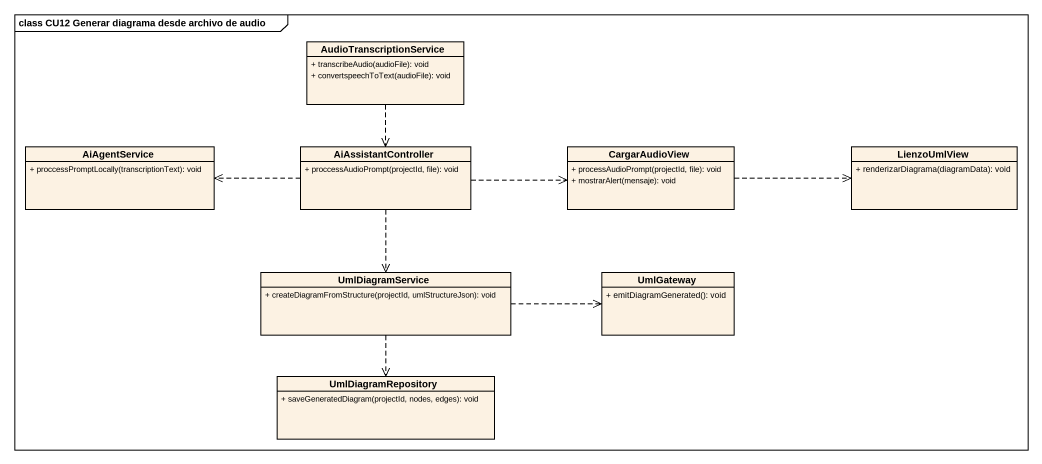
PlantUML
@startuml
mainframe class CU12 Generar diagrama desde archivo de audio
hide circle
hide empty members
skinparam classAttributeIconSize 0
class AudioTranscriptionService {
  + transcribeAudio(audioFile): void
  + convertspeechToText(audioFile): void
}
class AiAgentService {
  + proccessPromptLocally(transcriptionText): void
}
class AiAssistantController {
  + proccessAudioPrompt(projectId, file): void
}
class CargarAudioView {
  + processAudioPrompt(projectId, file): void
  + mostrarAlert(mensaje): void
}
class LienzoUmlView {
  + renderizarDiagrama(diagramData): void
}
class UmlDiagramService {
  + createDiagramFromStructure(projectId, umlStructureJson): void
}
class UmlGateway {
  + emitDiagramGenerated(): void
}
class UmlDiagramRepository {
  + saveGeneratedDiagram(projectId, nodes, edges): void
}
AudioTranscriptionService ..> AiAssistantController
AiAssistantController .left.> AiAgentService
AiAssistantController .right.> CargarAudioView
AiAssistantController ..> UmlDiagramService
CargarAudioView .right.> LienzoUmlView
UmlDiagramService .right.> UmlGateway
UmlDiagramService ..> UmlDiagramRepository
@enduml
